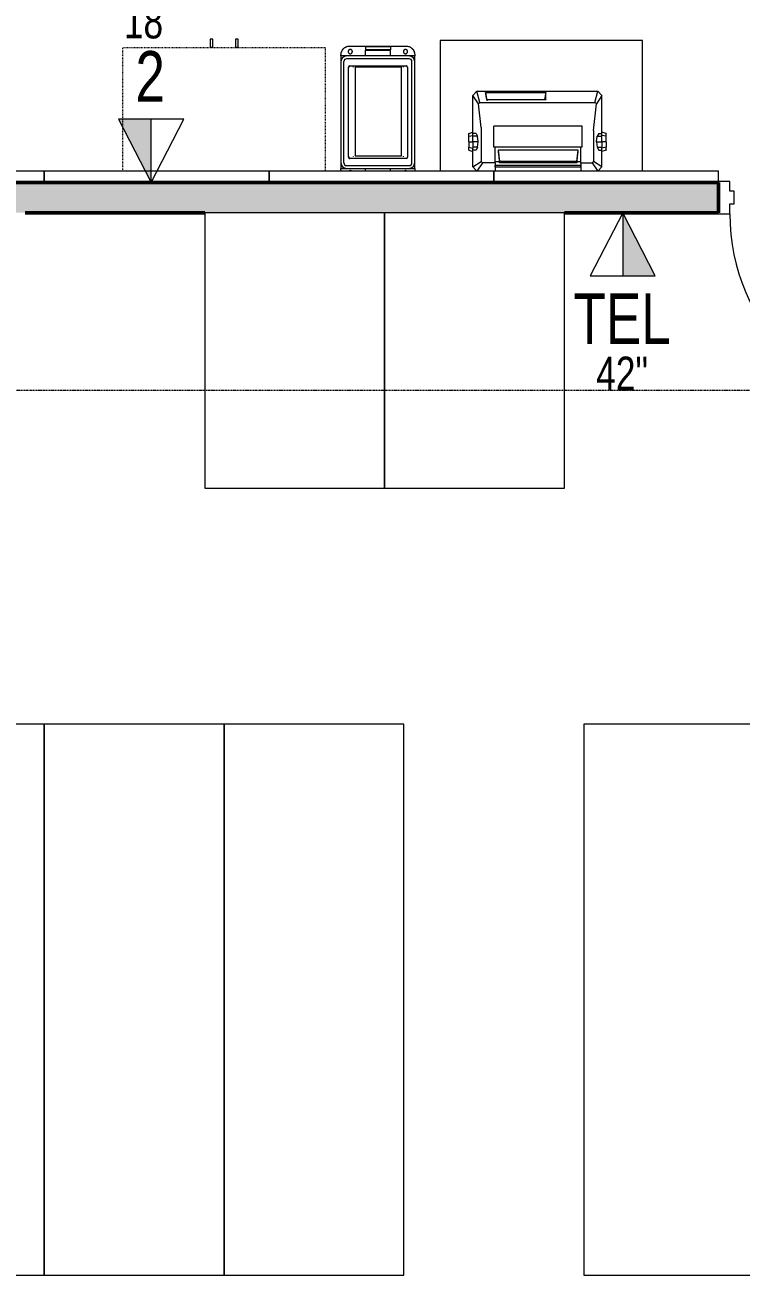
# Model space of a CAD drawing. Header units: inches. Extents: x -1106 to 1409, y -1111 to 918.
# Drawn here: x -762.4 to -634.9, y -386.6 to -164.2 of the extents above; entities that cross this region are included whole.
import ezdxf

# ---------------------------------------------------------------- set-up
doc = ezdxf.new("R2010")
doc.units = ezdxf.units.IN
doc.header["$MEASUREMENT"] = 0
doc.linetypes.add('Dash', pattern=[0.25, 0.125, -0.125])
doc.linetypes.add('Grid Line 1_4_', pattern=[0.4375, 0.25, -0.0625, 0.0625, -0.0625])
for name, color, linetype, lineweight in [('A-ANNO-NOTE', 131, 'Continuous', 9), ('A-DOOR', 31, 'Continuous', 13), ('A-DOOR-FRAM', 31, 'Continuous', 20), ('A-GENM', 13, 'Continuous', 9), ('A-WALL-PATT', 111, 'Continuous', 13), ('I-FURN', 30, 'Continuous', 9), ('I-WALL', 2, 'Continuous', 13), ('Q-CASE', 31, 'Continuous', 9), ('Q-SPCQ', 91, 'Continuous', 13), ('S-GRID', 1, 'Continuous', 9)]:
    doc.layers.add(name, color=color, linetype=linetype, lineweight=lineweight)
doc.styles.add('Arial_1', font='arial.ttf', dxfattribs={"width": 0.75, "height": 9})
doc.styles.add('Arial_2', font='arial.ttf', dxfattribs={"width": 0.75, "height": 6})

# ---------------------------------------------------------------- blocks, each defined once
blk = doc.blocks.new('Single-HM Frame - Storage 36_ - 8_ H wd-4685095-7TH FLOOR TELECOM UNDERFLOOR ROUTING PLAN')
at = {"layer": 'A-DOOR', "color": 253}
for p, q in [((-18, 2.87), (-17.99, 38.87)), ((-17.99, 38.87), (-16.24, 38.87)), ((-16.24, 38.87), (-16.25, 2.87)), ((-16.25, 2.87), (-18, 2.87))]:
    blk.add_line(p, q, dxfattribs=at)
blk.add_arc((-18, 2.87), 36, 360, 89.99, dxfattribs=at)
at = {"layer": 'A-DOOR-FRAM', "color": 133}
for p, q in [((-20, 2.87), (-18, 2.87)), ((-18, 2.87), (-18, 1.12)), ((18, 2.87), (18, 1.12)), ((20, 2.87), (18, 2.87)), ((-18, 1.12), (-17.25, 1.12)), ((-17.25, 1.12), (-17.25, -1.12)), ((17.25, 1.12), (17.25, -1.12)), ((18, 1.12), (17.25, 1.12)), ((-18, -1.12), (-18, -2.87)), ((-17.25, -1.12), (-18, -1.12)), ((17.25, -1.12), (18, -1.12)), ((18, -1.12), (18, -2.87)), ((-18, -2.87), (-20, -2.87)), ((18, -2.87), (20, -2.87))]:
    blk.add_line(p, q, dxfattribs=at)
blk = doc.blocks.new('Shelving - 98_ x 32_ x 92_-2607165-7TH FLOOR TELECOM UNDERFLOOR ROUTING PLAN')
at = {"layer": 'I-FURN', "color": 53}
for p, q in [((49, 4), (-49, 4)), ((-49, 4), (-49, -28)), ((49, -28), (49, 4)), ((-49, -28), (49, -28))]:
    blk.add_line(p, q, dxfattribs=at)
blk = doc.blocks.new('Shelving - 49_ x 32_ x 96_-2607473-7TH FLOOR TELECOM UNDERFLOOR ROUTING PLAN')
at = {"layer": 'I-FURN', "color": 53}
for p, q in [((24.5, 4), (-24.5, 4)), ((-24.5, 4), (-24.5, -28)), ((24.5, -28), (24.5, 4)), ((-24.5, -28), (24.5, -28))]:
    blk.add_line(p, q, dxfattribs=at)
blk = doc.blocks.new('112 - 3_-0_ New-V35-7TH FLOOR TELECOM UNDERFLOOR ROUTING PLAN')
at = {"layer": 'Q-CASE', "linetype": 'Dash'}
for p, q in [((-17.26, -24), (-17.26, -2)), ((18.74, -2), (18.74, -24)), ((18.74, -24), (-17.26, -24))]:
    blk.add_line(p, q, dxfattribs=at)
at = {"layer": 'Q-CASE', "color": 53}
for p, q in [((-1.76, -24), (-1.27, -24)), ((-1.76, -24), (-1.76, -25.5)), ((-1.27, -25.5), (-1.27, -24)), ((2.74, -24), (3.23, -24)), ((2.74, -24), (2.74, -25.5)), ((3.23, -25.5), (3.23, -24)), ((-1.76, -25.5), (-1.27, -25.5)), ((2.74, -25.5), (3.23, -25.5))]:
    blk.add_line(p, q, dxfattribs=at)
blk = doc.blocks.new('Restaurant_Trash_Can_SlimJim_Revit_2018_18693 - SLIMJIM-V36-7TH FLOOR TELECOM UNDERFLOOR ROUTING PLAN')
at = {"layer": 'Q-SPCQ', "color": 53, "lineweight": 9}
for p, q in [((-0.75, 0), (-0.5, 0)), ((0.5, 0), (-0.5, 0)), ((-0.5, 0), (-0.5, -1)), ((18.5, 0), (0.5, 0)), ((19.5, 0), (18.5, 0)), ((19.5, -1), (19.5, 0)), ((19.5, 0), (19.75, 0)), ((-0.5, -1), (-0.5, -12.12)), ((0, -1), (0, -12.12)), ((0.5, -0.5), (18.5, -0.5)), ((1.27, -11.58), (1.27, -1.55)), ((1.54, -1.45), (1.45, -1.45)), ((1.45, -1.45), (1.54, -1.45)), ((1.51, -1.31), (17.5, -1.31)), ((1.6, -2.2), (1.69, -2.2)), ((17.56, -1.45), (17.5, -1.45)), ((17.5, -2.2), (17.57, -2.2)), ((17.52, -1.45), (17.57, -1.45)), ((17.7, -1.45), (17.72, -1.45)), ((17.74, -1.55), (17.74, -11.58)), ((19, -12.12), (19, -1)), ((19.5, -12.12), (19.5, -1)), ((21.25, -1.5), (21.25, -11.63)), ((-0.56, -4.31), (-0.99, -4.31)), ((-0.56, -8.81), (-0.56, -4.31)), ((17.5, -2.5), (1.75, -2.5)), ((1.75, -2.5), (1.75, -10.75)), ((17.5, -10.75), (17.5, -2.5)), ((20.5, -4.31), (19.56, -4.31)), ((19.56, -4.31), (19.56, -8.81)), ((20.5, -8.81), (20.5, -4.31)), ((20.59, -8.81), (20.59, -4.4)), ((20.59, -4.4), (21.16, -4.4)), ((21.16, -4.4), (21.16, -8.81)), ((-0.99, -8.81), (-0.56, -8.81)), ((19.56, -8.81), (20.5, -8.81)), ((21.16, -8.81), (20.59, -8.81)), ((1.68, -11.05), (1.58, -11.05)), ((1.75, -10.75), (17.5, -10.75)), ((17.59, -11.05), (17.5, -11.05)), ((-0.5, -13.13), (-0.75, -13.13)), ((-0.5, -12.12), (-0.5, -13.13)), ((-0.5, -13.13), (0.5, -13.13)), ((0.5, -12.63), (18.5, -12.63)), ((0.5, -13.13), (18.5, -13.13)), ((17.5, -11.82), (1.51, -11.82)), ((17.5, -11.75), (17.55, -11.75)), ((17.55, -11.75), (17.51, -11.75)), ((18.5, -13.13), (19.5, -13.13)), ((19.5, -13.13), (19.5, -12.12)), ((19.75, -13.13), (19.5, -13.13))]:
    blk.add_line(p, q, dxfattribs=at)
at = {"layer": 'Q-SPCQ', "color": 53, "lineweight": 9, "flags": 128}
for points in [[(0.5, 0), (0.46, 0), (0.42, 0), (0.38, -0.01), (0.34, -0.01), (0.3, -0.02), (0.26, -0.03), (0.23, -0.04), (0.19, -0.05), (0.15, -0.06), (0.11, -0.08), (0.08, -0.1), (0.04, -0.11), (0, -0.13), (-0.03, -0.15), (-0.06, -0.17), (-0.1, -0.2), (-0.13, -0.22), (-0.16, -0.25), (-0.19, -0.28), (-0.22, -0.3), (-0.24, -0.33), (-0.27, -0.36), (-0.29, -0.39), (-0.32, -0.43), (-0.34, -0.46), (-0.36, -0.49), (-0.38, -0.53), (-0.4, -0.56), (-0.42, -0.6), (-0.43, -0.64), (-0.44, -0.68), (-0.46, -0.71), (-0.47, -0.75), (-0.48, -0.79), (-0.48, -0.83), (-0.49, -0.87), (-0.49, -0.91), (-0.5, -0.95), (-0.5, -0.99), (-0.5, -1)], [(19.5, -1), (19.5, -0.96), (19.5, -0.92), (19.49, -0.88), (19.49, -0.84), (19.48, -0.8), (19.47, -0.76), (19.46, -0.72), (19.45, -0.69), (19.44, -0.65), (19.42, -0.61), (19.41, -0.57), (19.39, -0.54), (19.37, -0.5), (19.35, -0.47), (19.33, -0.44), (19.3, -0.4), (19.28, -0.37), (19.25, -0.34), (19.23, -0.31), (19.2, -0.28), (19.17, -0.26), (19.14, -0.23), (19.11, -0.2), (19.08, -0.18), (19.04, -0.16), (19.01, -0.14), (18.97, -0.12), (18.94, -0.1), (18.9, -0.08), (18.86, -0.07), (18.83, -0.05), (18.79, -0.04), (18.75, -0.03), (18.71, -0.02), (18.67, -0.01), (18.63, -0.01), (18.59, 0), (18.55, 0), (18.51, 0), (18.5, 0)], [(-0.5, -12.12), (-0.5, -12.16), (-0.5, -12.2), (-0.49, -12.24), (-0.49, -12.28), (-0.48, -12.32), (-0.47, -12.36), (-0.46, -12.4), (-0.45, -12.44), (-0.43, -12.48), (-0.42, -12.51), (-0.4, -12.55), (-0.39, -12.59), (-0.37, -12.62), (-0.35, -12.66), (-0.32, -12.69), (-0.3, -12.72), (-0.28, -12.75), (-0.25, -12.78), (-0.22, -12.81), (-0.2, -12.84), (-0.17, -12.87), (-0.14, -12.9), (-0.1, -12.92), (-0.07, -12.94), (-0.04, -12.97), (0, -12.99), (0.03, -13.01), (0.07, -13.03), (0.1, -13.04), (0.14, -13.06), (0.18, -13.07), (0.21, -13.08), (0.25, -13.09), (0.29, -13.1), (0.33, -13.11), (0.37, -13.12), (0.41, -13.12), (0.45, -13.12), (0.49, -13.13), (0.5, -13.13)], [(18.5, -13.13), (18.54, -13.12), (18.58, -13.12), (18.62, -13.12), (18.66, -13.11), (18.7, -13.11), (18.74, -13.1), (18.78, -13.09), (18.82, -13.07), (18.85, -13.06), (18.89, -13.05), (18.93, -13.03), (18.96, -13.01), (19, -12.99), (19.03, -12.97), (19.07, -12.95), (19.1, -12.93), (19.13, -12.9), (19.16, -12.88), (19.19, -12.85), (19.22, -12.82), (19.25, -12.79), (19.27, -12.76), (19.3, -12.73), (19.32, -12.7), (19.34, -12.67), (19.36, -12.63), (19.38, -12.6), (19.4, -12.56), (19.42, -12.52), (19.43, -12.49), (19.45, -12.45), (19.46, -12.41), (19.47, -12.37), (19.48, -12.33), (19.49, -12.29), (19.49, -12.26), (19.5, -12.22), (19.5, -12.18), (19.5, -12.14), (19.5, -12.12)]]:
    blk.add_lwpolyline(points, dxfattribs=at)
at = {"layer": 'Q-SPCQ', "color": 53, "lineweight": 9}
for centre, radius, start, end in [((0.5, -1), 1, 90, 180), ((0.5, -1), 1, 90, 180), ((18.5, -1), 1, 360, 90), ((18.5, -1), 1, 0, 90), ((0.5, -1), 0.5, 90, 180), ((1.51, -1.55), 0.238, 90, 180), ((17.5, -1.55), 0.238, 360, 90), ((18.5, -1), 0.5, 0, 90), ((0.5, -12.12), 1, 180, 270), ((0.5, -12.12), 1, 180, 270), ((0.5, -12.12), 0.5, 180, 270), ((1.51, -11.58), 0.238, 180, 270), ((17.5, -11.58), 0.238, 270, 0), ((18.5, -12.12), 0.5, 270, 360), ((18.5, -12.12), 1, 270, 360), ((18.5, -12.12), 1, 270, 0)]:
    blk.add_arc(centre, radius, start, end, dxfattribs=at)
for points, knots in [([(-1, -0.02), (-0.98, -0.02), (-0.89, 0), (-0.81, 0), (-0.75, 0)], [0.8309884, 0.8309884, 0.8309884, 0.8309884, 0.8571429, 1, 1, 1, 1]), ([(19.75, 0), (19.81, 0), (19.95, -0.01), (20.21, -0.06), (20.45, -0.16), (20.65, -0.29), (20.82, -0.43), (20.94, -0.58), (21.02, -0.7), (21.07, -0.79), (21.13, -0.9), (21.18, -1.04), (21.24, -1.24), (21.25, -1.4), (21.25, -1.5)], [0, 0, 0, 0, 0.142857, 0.285714, 0.428571, 0.5, 0.571429, 0.678571, 0.705357, 0.732143, 0.785714, 0.839286, 0.892857, 1, 1, 1, 1]), ([(-0.9, -1.65), (-0.9, -1.62), (-0.9, -1.58), (-0.92, -1.54), (-0.92, -1.52), (-0.93, -1.5), (-0.94, -1.48), (-0.95, -1.47), (-0.96, -1.44), (-0.98, -1.42), (-0.99, -1.41), (-0.99, -1.4), (-1, -1.4), (-1, -1.39)], [0, 0, 0, 0, 0.0555556, 0.0833333, 0.0972222, 0.1111111, 0.125, 0.1388889, 0.1666667, 0.1944444, 0.2083333, 0.2152778, 0.2222222, 0.2222222, 0.2222222, 0.2222222]), ([(-1, -1.9), (-1, -1.9), (-0.99, -1.9), (-0.99, -1.89), (-0.98, -1.88), (-0.96, -1.86), (-0.95, -1.83), (-0.94, -1.81), (-0.93, -1.8), (-0.93, -1.79), (-0.92, -1.78), (-0.92, -1.76), (-0.9, -1.72), (-0.9, -1.68), (-0.9, -1.65)], [0.7777778, 0.7777778, 0.7777778, 0.7777778, 0.7847222, 0.7916667, 0.8055556, 0.8333333, 0.8611111, 0.875, 0.8888889, 0.8958333, 0.9027778, 0.9166667, 0.9444444, 1, 1, 1, 1]), ([(-0.36, -0.5), (-0.33, -0.45), (-0.27, -0.36), (-0.21, -0.29), (-0.18, -0.26)], [0, 0, 0, 0, 0.1, 0.1824488, 0.1824488, 0.1824488, 0.1824488]), ([(-0.08, -0.18), (-0.07, -0.18), (-0.04, -0.16), (0, -0.13), (0.03, -0.12), (0.04, -0.11)], [0.2702021, 0.2702021, 0.2702021, 0.2702021, 0.3, 0.35, 0.3731461, 0.3731461, 0.3731461, 0.3731461]), ([(18.97, -0.11), (18.99, -0.13), (19.03, -0.15), (19.07, -0.18), (19.08, -0.19)], [0.6268539, 0.6268539, 0.6268539, 0.6268539, 0.7, 0.7297979, 0.7297979, 0.7297979, 0.7297979]), ([(19.18, -0.26), (19.19, -0.28), (19.26, -0.34), (19.32, -0.42), (19.37, -0.5)], [0.8175512, 0.8175512, 0.8175512, 0.8175512, 0.85, 1, 1, 1, 1]), ([(20.65, -1.65), (20.65, -1.62), (20.65, -1.58), (20.63, -1.53), (20.62, -1.48), (20.59, -1.44), (20.56, -1.4), (20.53, -1.37), (20.51, -1.35), (20.48, -1.33), (20.45, -1.32), (20.42, -1.3), (20.39, -1.29), (20.36, -1.28), (20.33, -1.28), (20.31, -1.27), (20.29, -1.27), (20.27, -1.27), (20.25, -1.27), (20.22, -1.28), (20.19, -1.28), (20.17, -1.29), (20.14, -1.3), (20.12, -1.31), (20.1, -1.32), (20.09, -1.33), (20.07, -1.34), (20.04, -1.36), (20.03, -1.37), (20.01, -1.38), (20.01, -1.39), (20, -1.39), (20, -1.4), (19.99, -1.41), (19.98, -1.42), (19.96, -1.44), (19.95, -1.47), (19.94, -1.48), (19.93, -1.5), (19.93, -1.51), (19.93, -1.52), (19.92, -1.54), (19.91, -1.58), (19.9, -1.62), (19.9, -1.65)], [0, 0, 0, 0, 0.055556, 0.083333, 0.111111, 0.166667, 0.194444, 0.222222, 0.25, 0.277778, 0.305556, 0.333333, 0.361111, 0.388889, 0.416667, 0.444444, 0.458333, 0.472222, 0.5, 0.527778, 0.555556, 0.583333, 0.611111, 0.638889, 0.652778, 0.666667, 0.694444, 0.722222, 0.75, 0.763889, 0.770833, 0.777778, 0.784722, 0.791667, 0.805556, 0.833333, 0.861111, 0.875, 0.888889, 0.895833, 0.902778, 0.916667, 0.944444, 1, 1, 1, 1]), ([(19.9, -1.65), (19.9, -1.68), (19.91, -1.72), (19.92, -1.76), (19.93, -1.78), (19.93, -1.8), (19.94, -1.81), (19.95, -1.83), (19.96, -1.86), (19.98, -1.88), (19.99, -1.89), (20, -1.9), (20, -1.9), (20.01, -1.91), (20.01, -1.92), (20.03, -1.93), (20.04, -1.94), (20.06, -1.96), (20.08, -1.97), (20.09, -1.97), (20.1, -1.98), (20.12, -1.99), (20.14, -2), (20.17, -2.01), (20.19, -2.01), (20.22, -2.02), (20.25, -2.02), (20.28, -2.02), (20.3, -2.02), (20.33, -2.02), (20.36, -2.01), (20.39, -2.01), (20.42, -2), (20.45, -1.98), (20.48, -1.97), (20.51, -1.95), (20.53, -1.92), (20.56, -1.9), (20.59, -1.86), (20.62, -1.82), (20.63, -1.77), (20.65, -1.72), (20.65, -1.68), (20.65, -1.65)], [0, 0, 0, 0, 0.055556, 0.083333, 0.097222, 0.111111, 0.125, 0.138889, 0.166667, 0.194444, 0.208333, 0.215278, 0.222222, 0.229167, 0.236111, 0.25, 0.277778, 0.305556, 0.319444, 0.333333, 0.347222, 0.361111, 0.388889, 0.416667, 0.444444, 0.472222, 0.5, 0.527778, 0.555556, 0.583333, 0.611111, 0.638889, 0.666667, 0.694444, 0.722222, 0.75, 0.777778, 0.805556, 0.833333, 0.888889, 0.916667, 0.944444, 1, 1, 1, 1]), ([(20.72, -0.35), (20.69, -0.33), (20.63, -0.29), (20.58, -0.25), (20.56, -0.24)], [0.1584742, 0.1584742, 0.1584742, 0.1584742, 0.25, 0.3117217, 0.3117217, 0.3117217, 0.3117217]), ([(20.65, -11.48), (20.65, -11.45), (20.65, -11.41), (20.63, -11.36), (20.62, -11.31), (20.59, -11.27), (20.56, -11.23), (20.53, -11.2), (20.51, -11.18), (20.48, -11.16), (20.45, -11.14), (20.42, -11.13), (20.39, -11.12), (20.36, -11.11), (20.33, -11.1), (20.31, -11.1), (20.29, -11.1), (20.27, -11.1), (20.25, -11.1), (20.22, -11.11), (20.19, -11.11), (20.17, -11.12), (20.14, -11.13), (20.12, -11.14), (20.1, -11.14), (20.09, -11.15), (20.07, -11.17), (20.04, -11.18), (20.03, -11.2), (20.01, -11.21), (20.01, -11.22), (20, -11.22), (20, -11.23), (19.99, -11.24), (19.98, -11.25), (19.96, -11.27), (19.95, -11.29), (19.94, -11.31), (19.93, -11.33), (19.93, -11.34), (19.93, -11.35), (19.92, -11.37), (19.91, -11.41), (19.9, -11.45), (19.9, -11.48)], [0, 0, 0, 0, 0.055556, 0.083333, 0.111111, 0.166667, 0.194444, 0.222222, 0.25, 0.277778, 0.305556, 0.333333, 0.361111, 0.388889, 0.416667, 0.444444, 0.458333, 0.472222, 0.5, 0.527778, 0.555556, 0.583333, 0.611111, 0.638889, 0.652778, 0.666667, 0.694444, 0.722222, 0.75, 0.763889, 0.770833, 0.777778, 0.784722, 0.791667, 0.805556, 0.833333, 0.861111, 0.875, 0.888889, 0.895833, 0.902778, 0.916667, 0.944444, 1, 1, 1, 1]), ([(-0.9, -11.48), (-0.9, -11.45), (-0.9, -11.41), (-0.92, -11.37), (-0.92, -11.34), (-0.93, -11.33), (-0.94, -11.31), (-0.95, -11.29), (-0.96, -11.27), (-0.98, -11.25), (-0.99, -11.24), (-0.99, -11.23), (-1, -11.22), (-1, -11.22)], [0, 0, 0, 0, 0.0555556, 0.0833333, 0.0972222, 0.1111111, 0.125, 0.1388889, 0.1666667, 0.1944444, 0.2083333, 0.2152778, 0.2222222, 0.2222222, 0.2222222, 0.2222222]), ([(-1, -11.73), (-1, -11.73), (-0.99, -11.72), (-0.99, -11.72), (-0.98, -11.7), (-0.96, -11.68), (-0.95, -11.66), (-0.94, -11.64), (-0.93, -11.63), (-0.93, -11.62), (-0.92, -11.61), (-0.92, -11.59), (-0.9, -11.54), (-0.9, -11.5), (-0.9, -11.48)], [0.7777778, 0.7777778, 0.7777778, 0.7777778, 0.7847222, 0.7916667, 0.8055556, 0.8333333, 0.8611111, 0.875, 0.8888889, 0.8958333, 0.9027778, 0.9166667, 0.9444444, 1, 1, 1, 1]), ([(-0.75, -13.13), (-0.81, -13.13), (-0.89, -13.12), (-0.98, -13.11), (-1, -13.1)], [0, 0, 0, 0, 0.1428571, 0.1690116, 0.1690116, 0.1690116, 0.1690116]), ([(-0.18, -12.86), (-0.19, -12.85), (-0.26, -12.78), (-0.32, -12.7), (-0.36, -12.63)], [0.8175512, 0.8175512, 0.8175512, 0.8175512, 0.85, 1, 1, 1, 1]), ([(0.04, -13.01), (0.01, -13), (-0.03, -12.97), (-0.07, -12.95), (-0.08, -12.94)], [0.6268539, 0.6268539, 0.6268539, 0.6268539, 0.7, 0.7297979, 0.7297979, 0.7297979, 0.7297979]), ([(19.08, -12.94), (19.07, -12.95), (19.04, -12.97), (19, -12.99), (18.98, -13.01), (18.97, -13.01)], [0.2702021, 0.2702021, 0.2702021, 0.2702021, 0.3, 0.35, 0.3731461, 0.3731461, 0.3731461, 0.3731461]), ([(19.37, -12.63), (19.34, -12.68), (19.28, -12.76), (19.21, -12.83), (19.18, -12.86)], [0, 0, 0, 0, 0.1, 0.1824488, 0.1824488, 0.1824488, 0.1824488]), ([(21.25, -11.63), (21.25, -11.76), (21.22, -11.97), (21.14, -12.19), (21.08, -12.32), (21.04, -12.4), (20.98, -12.49), (20.9, -12.59), (20.79, -12.71), (20.65, -12.83), (20.45, -12.96), (20.21, -13.06), (19.95, -13.12), (19.81, -13.13), (19.75, -13.13)], [0, 0, 0, 0, 0.142857, 0.214286, 0.25, 0.285714, 0.321429, 0.357143, 0.428571, 0.5, 0.571429, 0.714286, 0.857143, 1, 1, 1, 1]), ([(19.9, -11.48), (19.9, -11.5), (19.91, -11.54), (19.92, -11.59), (19.93, -11.61), (19.93, -11.62), (19.94, -11.64), (19.95, -11.66), (19.96, -11.68), (19.98, -11.7), (19.99, -11.72), (20, -11.72), (20, -11.73), (20.01, -11.74), (20.01, -11.74), (20.03, -11.75), (20.04, -11.77), (20.06, -11.78), (20.08, -11.79), (20.09, -11.8), (20.1, -11.81), (20.12, -11.82), (20.14, -11.83), (20.17, -11.83), (20.19, -11.84), (20.22, -11.85), (20.25, -11.85), (20.28, -11.85), (20.3, -11.85), (20.33, -11.85), (20.36, -11.84), (20.39, -11.83), (20.42, -11.82), (20.45, -11.81), (20.48, -11.79), (20.51, -11.77), (20.53, -11.75), (20.56, -11.73), (20.59, -11.69), (20.62, -11.64), (20.63, -11.59), (20.65, -11.54), (20.65, -11.5), (20.65, -11.48)], [0, 0, 0, 0, 0.055556, 0.083333, 0.097222, 0.111111, 0.125, 0.138889, 0.166667, 0.194444, 0.208333, 0.215278, 0.222222, 0.229167, 0.236111, 0.25, 0.277778, 0.305556, 0.319444, 0.333333, 0.347222, 0.361111, 0.388889, 0.416667, 0.444444, 0.472222, 0.5, 0.527778, 0.555556, 0.583333, 0.611111, 0.638889, 0.666667, 0.694444, 0.722222, 0.75, 0.777778, 0.805556, 0.833333, 0.888889, 0.916667, 0.944444, 1, 1, 1, 1]), ([(20.56, -12.89), (20.58, -12.88), (20.64, -12.84), (20.69, -12.8), (20.72, -12.77)], [0.688258, 0.688258, 0.688258, 0.688258, 0.75, 0.84151, 0.84151, 0.84151, 0.84151])]:
    blk.add_open_spline(points, degree=3, knots=knots, dxfattribs=at)
for points in [[(20.34, -0.12), (20.32, -0.11), (20.3, -0.1), (20.28, -0.1)], [(20.43, -0.16), (20.41, -0.15), (20.39, -0.14), (20.36, -0.13)], [(20.87, -0.5), (20.86, -0.48), (20.84, -0.47), (20.83, -0.45)], [(20.28, -13.03), (20.3, -13.02), (20.32, -13.01), (20.34, -13)], [(20.36, -13), (20.39, -12.98), (20.41, -12.97), (20.43, -12.96)], [(20.83, -12.67), (20.84, -12.66), (20.86, -12.64), (20.87, -12.63)]]:
    blk.add_open_spline(points, degree=3, dxfattribs=at)
blk = doc.blocks.new('Dot_Matrix_Printer_146 - 11ZCOM06_dwg-3404315-7TH FLOOR TELECOM UNDERFLOOR ROUTING PLAN')
at = {"layer": 'Q-SPCQ', "lineweight": 9}
for p, q in [((0.75, 23), (0, 22.25)), ((1.5, 21.25), (0, 22.25)), ((0.75, 23), (3.54, 23)), ((0.75, 23), (1.75, 21.5)), ((3.77, 23.72), (3.53, 22.97)), ((3.53, 22.97), (4.13, 22.97)), ((3.82, 23.72), (3.77, 23.72)), ((3.77, 23.72), (4.29, 23.72)), ((3.77, 22.42), (3.77, 22.97)), ((4.29, 22.15), (3.77, 22.42)), ((4.29, 23.72), (4.13, 22.97)), ((5.25, 22.97), (4.13, 22.97)), ((5.25, 23.72), (4.29, 23.72)), ((4.29, 22.15), (4.29, 22.97)), ((5.25, 23.72), (6.21, 23.72)), ((5.25, 23.72), (5.25, 22.97)), ((5.25, 22.97), (6.37, 22.97)), ((5.25, 22.04), (5.25, 22.97)), ((6.21, 23.72), (6.73, 23.72)), ((6.21, 23.72), (6.37, 22.97)), ((6.21, 22.15), (6.21, 22.97)), ((6.73, 22.42), (6.21, 22.15)), ((6.37, 22.97), (6.97, 22.97)), ((6.73, 23.72), (6.68, 23.72)), ((6.73, 23.72), (6.97, 22.97)), ((6.73, 22.42), (6.73, 22.97)), ((6.96, 23), (13.5, 23)), ((12, 22), (13.5, 23)), ((12.25, 21.75), (14.25, 22.25)), ((13.5, 23), (14.25, 22.25)), ((14.25, 22.25), (14.25, 0.75)), ((1.75, 21.5), (1.5, 21.25)), ((1.5, 19), (1.5, 21.25)), ((7.75, 21.5), (1.75, 21.5)), ((4.29, 22.15), (5.25, 22.04)), ((5.25, 22.04), (6.21, 22.15)), ((7.75, 21.5), (12, 22)), ((12, 22), (12.25, 21.75)), ((12.25, 21.75), (12.25, 1.25)), ((14, 20.75), (12.5, 20.5)), ((12.75, 20.5), (14, 20.75)), ((12.75, 20.5), (12.75, 10)), ((14, 20.75), (14, 10)), ((0.75, 19), (0, 19)), ((0.75, 19), (0, 19)), ((0.75, 19), (1, 19)), ((1, 19), (0.75, 19)), ((0.75, 19), (0.75, 3.75)), ((1.5, 19), (1, 19)), ((1, 3.75), (1, 19)), ((1.41, 19), (1, 19)), ((1.41, 19), (1.5, 19)), ((1.5, 19), (1.41, 19)), ((1.5, 19), (4.25, 19)), ((3.5, 18.5), (1.5, 18.25)), ((1.5, 4.5), (1.5, 18.25)), ((1.5, 18.25), (1.75, 18.25)), ((1.75, 19), (1.75, 18.28)), ((3.75, 18.5), (1.75, 18.25)), ((1.75, 4.5), (1.75, 18.25)), ((3.75, 18.5), (3.5, 18.5)), ((3.75, 4.25), (3.75, 18.5)), ((4.25, 3.5), (4.25, 19.25)), ((4.25, 19.25), (8, 19.25)), ((8, 3.5), (8, 19.25)), ((12.75, 10), (12.67, 10.08)), ((14, 10), (12.75, 10.25)), ((12.75, 10), (14, 10)), ((1.5, 4.5), (3.5, 4.25)), ((1.75, 4.5), (1.5, 4.5)), ((1.75, 4.5), (3.75, 4.25)), ((1.75, 4.47), (1.75, 3.75)), ((0.75, 3.75), (0, 3.75)), ((1, 3.75), (0, 3.75)), ((0.75, 3.75), (1, 3.75)), ((1.5, 3.75), (1, 3.75)), ((1.41, 3.75), (1, 3.75)), ((1.41, 3.75), (1.5, 3.75)), ((1.5, 3.75), (1.41, 3.75)), ((1.5, 3.75), (4.25, 3.75)), ((1.5, 3.75), (1.5, 1.75)), ((3.5, 4.25), (3.75, 4.25)), ((4.25, 3.5), (8, 3.5)), ((1.5, 1.75), (0, 0.75)), ((0.75, 0), (0, 0.75)), ((0.75, 0), (1.75, 1.5)), ((1.75, 1.5), (1.5, 1.75)), ((7.25, 1.5), (1.75, 1.5)), ((3.53, 0.03), (4.13, 0.03)), ((3.77, -0.72), (3.53, 0.03)), ((4.29, 0.85), (3.77, 0.58)), ((3.77, 0.58), (3.77, 0.03)), ((5.25, 0.03), (4.13, 0.03)), ((4.29, -0.72), (4.13, 0.03)), ((5.25, 0.96), (4.29, 0.85)), ((4.29, 0.85), (4.29, 0.03)), ((5.25, 0.96), (6.21, 0.85)), ((5.25, 0.96), (5.25, 0.03)), ((5.25, 0.03), (6.37, 0.03)), ((5.25, -0.72), (5.25, 0.03)), ((6.73, 0.58), (6.21, 0.85)), ((6.21, 0.85), (6.21, 0.03)), ((6.21, -0.72), (6.37, 0.03)), ((6.37, 0.03), (6.97, 0.03)), ((6.73, 0.58), (6.73, 0.03)), ((6.73, -0.72), (6.97, 0.03)), ((7.25, 1.5), (12, 1)), ((12, 1), (12.25, 1.25)), ((13.5, 0), (12, 1)), ((12.25, 1.25), (14.25, 0.75)), ((13.5, 0), (14.25, 0.75)), ((0.75, 0), (3.54, 0)), ((3.82, -0.72), (3.77, -0.72)), ((3.77, -0.72), (4.29, -0.72)), ((5.25, -0.72), (4.29, -0.72)), ((5.25, -0.72), (6.21, -0.72)), ((6.21, -0.72), (6.73, -0.72)), ((6.73, -0.72), (6.68, -0.72)), ((6.96, 0), (13.5, 0))]:
    blk.add_line(p, q, dxfattribs=at)
blk = doc.blocks.new('Dot_Matrix_Printer_146 - Dot_Matrix_Printer_146-3404321-7TH FLOOR TELECOM UNDERFLOOR ROUTING PLAN')
blk.add_blockref('Dot_Matrix_Printer_146 - 11ZCOM06_dwg-3404315-7TH FLOOR TELECOM UNDERFLOOR ROUTING PLAN', (0, 0))
blk = doc.blocks.new('Counter Top wo Backsplash - 24_ Depth-4487240-7TH FLOOR TELECOM UNDERFLOOR ROUTING PLAN')
at = {"layer": 'Q-CASE'}
for p, q in [((-47.26, -1.75), (-47.26, -25)), ((-11.26, -25), (-11.26, -1.75)), ((-47.26, -25), (-11.26, -25))]:
    blk.add_line(p, q, dxfattribs=at)
blk = doc.blocks.new('Acoustic Panel - Wall Mtd - 3_-4_ wide 2_ thick-4743480-7TH FLOOR TELECOM UNDERFLOOR ROUTING PLAN')
at = {"layer": 'A-GENM', "color": 133, "lineweight": 20}
for p, q in [((-718.91, -190.24), (-758.91, -190.24)), ((-758.91, -190.24), (-758.91, -192.24)), ((-718.91, -192.24), (-718.91, -190.24)), ((-758.91, -192.24), (-718.91, -192.24))]:
    blk.add_line(p, q, dxfattribs=at)
blk = doc.blocks.new('18433_1 - AEO NY - CENTRAL_rvt-1-7TH FLOOR TELECOM UNDERFLOOR ROUTING PLAN')
at = {"layer": 'A-WALL-PATT'}
h = blk.add_hatch(color=253, dxfattribs=at)
h.paths.add_polyline_path([(-826.35, -197.62), (-638.91, -197.62), (-638.91, -192.24), (-867.1, -192.24), (-867.1, -197.62), (-842.35, -197.62)], flags=0)
h.paths.add_polyline_path([(-598.91, -197.62), (-305.35, -197.62), (-305.35, -192.24), (-598.91, -192.24)], flags=0)
at = {"layer": 'I-WALL', "color": 213, "lineweight": 50}
for p, q in [((-638.91, -192.24), (-867.1, -192.24)), ((-638.91, -197.62), (-638.91, -192.24)), ((-762.35, -197.62), (-730.35, -197.62)), ((-666.35, -197.62), (-638.91, -197.62))]:
    blk.add_line(p, q, dxfattribs=at)
at = {"layer": 'S-GRID', "linetype": 'Grid Line 1_4_'}
blk.add_line((965.79, -229.24), (-931.82, -229.24), dxfattribs=at)
at = {"color": 53, "lineweight": 9}
for name, p, rotation in [('112 - 3_-0_ New-V35-7TH FLOOR TELECOM UNDERFLOOR ROUTING PLAN', (-726.18, -192.24), 180), ('Restaurant_Trash_Can_SlimJim_Revit_2018_18693 - SLIMJIM-V36-7TH FLOOR TELECOM UNDERFLOOR ROUTING PLAN', (-706.11, -189.24), 90.0000000000002), ('Counter Top wo Backsplash - 24_ Depth-4487240-7TH FLOOR TELECOM UNDERFLOOR ROUTING PLAN', (-699.72, -191.99), 180), ('Dot_Matrix_Printer_146 - Dot_Matrix_Printer_146-3404321-7TH FLOOR TELECOM UNDERFLOOR ROUTING PLAN', (-659.66, -190.24), 89.99999999999959), ('Single-HM Frame - Storage 36_ - 8_ H wd-4685095-7TH FLOOR TELECOM UNDERFLOOR ROUTING PLAN', (-618.91, -194.93), 180), ('Shelving - 49_ x 32_ x 96_-2607473-7TH FLOOR TELECOM UNDERFLOOR ROUTING PLAN', (-726.35, -222.12), 89.99999999999986), ('Shelving - 49_ x 32_ x 96_-2607473-7TH FLOOR TELECOM UNDERFLOOR ROUTING PLAN', (-694.35, -222.12), 89.99999999999986), ('Shelving - 98_ x 32_ x 92_-2607165-7TH FLOOR TELECOM UNDERFLOOR ROUTING PLAN', (-786.91, -337.62), 89.99999999999986), ('Shelving - 98_ x 32_ x 92_-2607165-7TH FLOOR TELECOM UNDERFLOOR ROUTING PLAN', (-754.91, -337.62), 89.99999999999986), ('Shelving - 98_ x 32_ x 92_-2607165-7TH FLOOR TELECOM UNDERFLOOR ROUTING PLAN', (-722.91, -337.62), 89.99999999999986), ('Shelving - 98_ x 32_ x 92_-2607165-7TH FLOOR TELECOM UNDERFLOOR ROUTING PLAN', (-658.91, -337.62), 89.99999999999986)]:
    blk.add_blockref(name, p, dxfattribs=dict(at, rotation=rotation))
for p in [(-40, 0), (0, 0), (40, 0), (80, 0)]:
    blk.add_blockref('Acoustic Panel - Wall Mtd - 3_-4_ wide 2_ thick-4743480-7TH FLOOR TELECOM UNDERFLOOR ROUTING PLAN', p, dxfattribs=at)

msp = doc.modelspace()

# ---------------------------------------------------------------- block references
at = {"lineweight": 5}
msp.add_blockref('18433_1 - AEO NY - CENTRAL_rvt-1-7TH FLOOR TELECOM UNDERFLOOR ROUTING PLAN', (0, 0), dxfattribs=at)

# ---------------------------------------------------------------- next in the draw order: hatches: boundary and pattern name
at = {"layer": 'A-ANNO-NOTE'}
for points in [[(-739.91, -192.24), (-739.91, -180.99), (-745.71, -180.99)], [(-650.17, -208.87), (-655.97, -197.62), (-655.97, -208.87)]]:
    msp.add_hatch(color=256, dxfattribs=at).paths.add_polyline_path(points, flags=0)

# ---------------------------------------------------------------- next in the draw order: linework, layer by layer
for p, q in [((-739.91, -180.99), (-745.71, -180.99)), ((-745.71, -180.99), (-739.91, -192.24)), ((-739.91, -192.24), (-739.91, -180.99)), ((-655.97, -197.62), (-655.97, -208.87)), ((-650.17, -208.87), (-655.97, -197.62)), ((-655.97, -208.87), (-650.17, -208.87))]:
    msp.add_line(p, q, dxfattribs=at)
at = {"layer": 'A-ANNO-NOTE', "lineweight": 20}
for p, q in [((-745.71, -180.99), (-739.91, -192.24)), ((-734.1, -180.99), (-745.71, -180.99)), ((-739.91, -192.24), (-734.1, -180.99)), ((-655.97, -197.62), (-661.78, -208.87)), ((-650.17, -208.87), (-655.97, -197.62)), ((-661.78, -208.87), (-650.17, -208.87))]:
    msp.add_line(p, q, dxfattribs=at)

# ---------------------------------------------------------------- next in the draw order: texts
at = {"layer": 'A-ANNO-NOTE', "attachment_point": 1}
for s, insert, char_height, width, style in [('18"', (-744.76, -160.61), 6, 11.3625, 'Arial_2'), ('2', (-742.69, -168.87), 9, 6.363, 'Arial_1'), ('TEL', (-664.73, -211.98), 9, 21.1343, 'Arial_1'), ('42"', (-660.69, -223.23), 6, 11.3625, 'Arial_2')]:
    msp.add_mtext(s, dxfattribs=dict(at, insert=insert, char_height=char_height, width=width, style=style))

doc.saveas('drawing.dxf')
